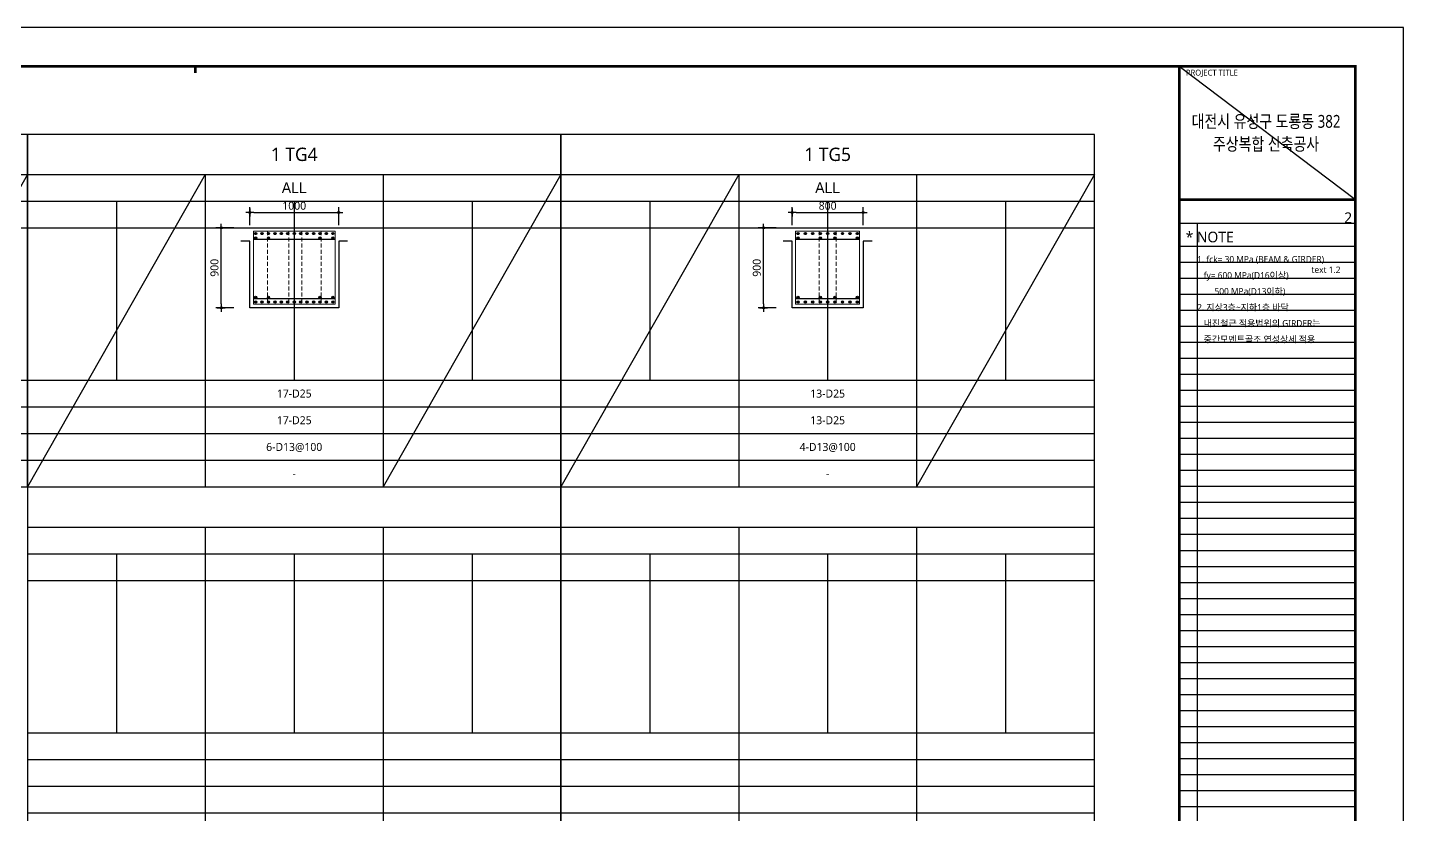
# Model space of a CAD drawing. Header units: millimetres. Extents: x 0 to 252030, y -124740 to 196020.
# Drawn here: x 236553 to 252030, y 115893 to 124740 of the extents above; entities that cross this region are included whole.
import ezdxf
from ezdxf.enums import TextEntityAlignment as Align

# ---------------------------------------------------------------- set-up
doc = ezdxf.new("R2010")
doc.units = ezdxf.units.MM
doc.header["$LTSCALE"] = 30
doc.linetypes.add('HID', pattern=[2.3, 1.5, -0.8])
doc.layers.get('DEFPOINTS').update_dxf_attribs({"color": 142})
for name, color, linetype in [('0-SEC1', 3, 'Continuous'), ('CON', 2, 'Continuous'), ('DIM', 7, 'Continuous'), ('ETC', 7, 'Continuous'), ('S-철근', 3, 'Continuous'), ('SHEET', 7, 'Continuous'), ('TEX', 3, 'Continuous'), ('TXT', 3, 'Continuous'), ('XR-FORM_(도룡동)$0$AA-SHEET', 9, 'Continuous'), ('XR-FORM_(도룡동)$0$Sheet', 7, 'Continuous'), ('XR-FORM_(도룡동)$0$Sheet-text', 3, 'Continuous')]:
    doc.layers.add(name, color=color, linetype=linetype)
doc.layers.add('Stirrup', color=1, linetype='Continuous', lineweight=0)
doc.layers.add('TieBar', color=7, linetype='HID', lineweight=0)
doc.styles.get("Standard").update_dxf_attribs({"font": 'malgun.ttf'})
doc.styles.add('XR-FORM_(도룡동)$3$맑은고딕', font='malgun.ttf')
doc.styles.add('돋움', font='Dotum.ttf')
doc.styles.add('맑은 고딕', font='malgun.ttf')
doc.dimstyles.new('30NDIM', dxfattribs={"dimscale": 50, "dimtxt": 3, "dimasz": 1.5, "dimexe": 2, "dimexo": 6, "dimgap": 1, "dimtad": 1, "dimdec": 0, "dimrnd": 0.25, "dimzin": 0, "dimdsep": 46, "dimtxsty": 'Standard', "dimblk": 'Z_DOT', "dimcen": 5, "dimclrd": 256, "dimclre": 256, "dimclrt": 3, "dimadec": 0, "dimazin": 0, "dimtm": 1e-09, "dimtfac": 1, "dimtdec": 0, "dimtix": 1, "dimtmove": 2, "dimatfit": 1, "dimldrblk": 'Z_DOT', "dimfxl": 1, "dimtolj": 1, "dimtzin": 0, "dimarcsym": 0})

# ---------------------------------------------------------------- blocks, each defined once
blk = doc.blocks.new('4등분')
at = {"layer": 'DEFPOINTS'}
for p, q in [((1000, 3214), (1000, 1200)), ((3000, 3214), (3000, 1200)), ((5000, 3214), (5000, 1200)), ((0, 2914), (6000, 2914))]:
    blk.add_line(p, q, dxfattribs=at)
at = {"layer": 'SHEET'}
blk.add_line((0, 3514), (6000, 3514), dxfattribs=at)
at = {"layer": 'SHEET', "color": 6}
for p, q in [((2000, 3514), (2000, 0)), ((4000, 3514), (4000, 0)), ((0, 3214), (6000, 3214)), ((0, 1200), (6000, 1200)), ((0, 900), (6000, 900)), ((0, 600), (6000, 600)), ((0, 300), (6000, 300))]:
    blk.add_line(p, q, dxfattribs=at)
at = {"layer": 'SHEET'}
blk.add_lwpolyline([(6000, 3964), (0, 3964), (0, 0), (6000, 0)], close=True, dxfattribs=at)
blk = doc.blocks.new('Z_DOT')
at = {"layer": 'DIM', "color": 0}
for p, q in [((-1, 0), (1, 0)), ((0, -1), (0, 1))]:
    blk.add_line(p, q, dxfattribs=at)
for radius in [0.25, 0.125]:
    blk.add_circle((0, 0), radius, dxfattribs=at)
blk = doc.blocks.new('*D707')
at = {"layer": 'DEFPOINTS', "color": 0, "transparency": 16777216}
for p in [(240053, 122660), (239053, 122339), (240053, 122339)]:
    blk.add_point(p, dxfattribs=at)
at = {"layer": 'DIM', "lineweight": -2, "transparency": 16777216}
for p, q in [((239053, 122519), (239053, 122720)), ((239098, 122660), (240008, 122660)), ((240053, 122519), (240053, 122720))]:
    blk.add_line(p, q, dxfattribs=at)
at = {"layer": 'DIM', "lineweight": -2, "transparency": 16777216, "xscale": 45, "yscale": 45, "zscale": 45, "rotation": 180}
blk.add_blockref('Z_DOT', (239053, 122660), dxfattribs=at)
at = {"layer": 'DIM', "lineweight": -2, "transparency": 16777216, "xscale": 45, "yscale": 45, "zscale": 45}
blk.add_blockref('Z_DOT', (240053, 122660), dxfattribs=at)
at = {"layer": 'DIM', "color": 3, "transparency": 16777216, "insert": (239553, 122736), "char_height": 90, "attachment_point": 5}
blk.add_mtext('\\A1;1000', dxfattribs=at)
blk = doc.blocks.new('*D708')
at = {"layer": 'DEFPOINTS', "color": 0, "transparency": 16777216}
for p in [(238733, 122489), (239053, 122489), (239053, 121589)]:
    blk.add_point(p, dxfattribs=at)
at = {"layer": 'DIM', "lineweight": -2, "transparency": 16777216}
for p, q in [((238873, 122489), (238673, 122489)), ((238733, 121634), (238733, 122444)), ((238873, 121589), (238673, 121589))]:
    blk.add_line(p, q, dxfattribs=at)
at = {"layer": 'DIM', "lineweight": -2, "transparency": 16777216, "xscale": 45, "yscale": 45, "zscale": 45}
for p, rotation in [((238733, 122489), 90), ((238733, 121589), 270)]:
    blk.add_blockref('Z_DOT', p, dxfattribs=dict(at, rotation=rotation))
at = {"layer": 'DIM', "color": 3, "transparency": 16777216, "insert": (238656, 122039), "char_height": 90, "attachment_point": 5, "rotation": 90}
blk.add_mtext('\\A1;900', dxfattribs=at)
blk = doc.blocks.new('*D741')
at = {"layer": 'DEFPOINTS', "color": 0, "transparency": 16777216}
for p in [(245953, 122660), (245153, 122339), (245953, 122339)]:
    blk.add_point(p, dxfattribs=at)
at = {"layer": 'DIM', "lineweight": -2, "transparency": 16777216}
for p, q in [((245153, 122519), (245153, 122720)), ((245198, 122660), (245908, 122660)), ((245953, 122519), (245953, 122720))]:
    blk.add_line(p, q, dxfattribs=at)
at = {"layer": 'DIM', "lineweight": -2, "transparency": 16777216, "xscale": 45, "yscale": 45, "zscale": 45, "rotation": 180}
blk.add_blockref('Z_DOT', (245153, 122660), dxfattribs=at)
at = {"layer": 'DIM', "lineweight": -2, "transparency": 16777216, "xscale": 45, "yscale": 45, "zscale": 45}
blk.add_blockref('Z_DOT', (245953, 122660), dxfattribs=at)
at = {"layer": 'DIM', "color": 3, "transparency": 16777216, "insert": (245553, 122736), "char_height": 90, "attachment_point": 5}
blk.add_mtext('\\A1;800', dxfattribs=at)
blk = doc.blocks.new('*D742')
at = {"layer": 'DEFPOINTS', "color": 0, "transparency": 16777216}
for p in [(244833, 122489), (245153, 122489), (245153, 121589)]:
    blk.add_point(p, dxfattribs=at)
at = {"layer": 'DIM', "lineweight": -2, "transparency": 16777216}
for p, q in [((244973, 122489), (244773, 122489)), ((244833, 121634), (244833, 122444)), ((244973, 121589), (244773, 121589))]:
    blk.add_line(p, q, dxfattribs=at)
at = {"layer": 'DIM', "lineweight": -2, "transparency": 16777216, "xscale": 45, "yscale": 45, "zscale": 45}
for p, rotation in [((244833, 122489), 90), ((244833, 121589), 270)]:
    blk.add_blockref('Z_DOT', p, dxfattribs=dict(at, rotation=rotation))
at = {"layer": 'DIM', "color": 3, "transparency": 16777216, "insert": (244756, 122039), "char_height": 90, "attachment_point": 5, "rotation": 90}
blk.add_mtext('\\A1;900', dxfattribs=at)
blk = doc.blocks.new('XR-FORM_(도룡동)$0$S')
at = {"layer": 'DEFPOINTS'}
for p, q in [((75750, 52950), (82250, 52950)), ((75640, 52073), (82226, 52073)), ((76315, 52073), (76315, 20700)), ((82250, 51196), (75640, 51196)), ((82250, 50596), (75640, 50596)), ((82250, 49996), (75640, 49996)), ((82250, 49396), (75640, 49396)), ((82250, 48796), (75640, 48796)), ((82250, 48196), (75640, 48196)), ((82250, 47596), (75640, 47596)), ((82250, 46996), (75640, 46996)), ((82250, 46396), (75640, 46396)), ((82250, 45796), (75640, 45796)), ((82250, 45196), (75640, 45196)), ((82250, 44596), (75640, 44596)), ((82250, 43996), (75640, 43996)), ((82250, 43396), (75640, 43396)), ((82250, 42796), (75640, 42796)), ((82250, 42196), (75640, 42196)), ((82250, 41596), (75640, 41596)), ((82250, 40996), (75640, 40996)), ((82250, 40396), (75640, 40396)), ((82250, 39796), (75640, 39796)), ((82250, 39196), (75640, 39196)), ((82250, 38596), (75640, 38596)), ((82250, 37996), (75640, 37996)), ((82250, 37396), (75640, 37396)), ((82250, 36796), (75640, 36796)), ((82250, 36196), (75640, 36196)), ((82250, 35596), (75640, 35596)), ((82250, 34996), (75640, 34996)), ((82250, 34396), (75640, 34396)), ((82250, 33796), (75640, 33796)), ((82250, 33196), (75640, 33196)), ((82250, 32596), (75640, 32596)), ((82250, 31996), (75640, 31996)), ((82250, 31396), (75640, 31396)), ((82250, 30796), (75640, 30796)), ((82250, 30196), (75640, 30196))]:
    blk.add_line(p, q, dxfattribs=at)
at = {"layer": 'XR-FORM_(도룡동)$0$AA-SHEET', "const_width": 99.9}
blk.add_lwpolyline([(75750, 52950), (82250, 52950)], dxfattribs=at)
at = {"layer": 'XR-FORM_(도룡동)$0$Sheet', "const_width": 100}
blk.add_lwpolyline([(1850, 57950), (82250, 57950), (82250, 1200), (1850, 1200)], close=True, dxfattribs=at)
at = {"layer": 'XR-FORM_(도룡동)$0$Sheet', "linetype": 'Continuous', "const_width": 100}
blk.add_lwpolyline([(38745, 57950), (38745, 57700)], dxfattribs=at)
at = {"layer": 'XR-FORM_(도룡동)$0$Sheet', "const_width": 100}
for points in [[(75640, 57950), (75640, 1200)], [(75640, 52950), (82250, 52950)]]:
    blk.add_lwpolyline(points, dxfattribs=at)
at = {"layer": 'DEFPOINTS', "style": 'XR-FORM_(도룡동)$3$맑은고딕'}
blk.add_text('2', height=400, dxfattribs=at).set_placement((82126, 52273), align=Align.MIDDLE_RIGHT)
blk.add_text('text 1.2', height=240, dxfattribs=at).set_placement((80599, 50202))
at = {"layer": 'XR-FORM_(도룡동)$0$Sheet', "style": 'XR-FORM_(도룡동)$3$맑은고딕'}
blk.add_text('PROJECT TITLE', height=220, dxfattribs=at).set_placement((75890, 57600))
at = {"layer": 'XR-FORM_(도룡동)$0$Sheet-text', "style": 'XR-FORM_(도룡동)$3$맑은고딕'}
blk.add_text('* NOTE', height=400, dxfattribs=at).set_placement((75881, 51550), align=Align.MIDDLE_LEFT)
blk = doc.blocks.new('XR-FORM_(도룡동)', base_point=(101.33, -56114.51))
at = {"layer": 'DEFPOINTS'}
blk.add_line((377.95, 289.75), (411, 264.75), dxfattribs=at)
blk.add_lwpolyline([(0, 0), (420, 0), (420, 297), (0, 297)], close=True, dxfattribs=at)
at = {"xscale": 0.005, "yscale": 0.005, "zscale": 0.005}
blk.add_blockref('XR-FORM_(도룡동)$0$S', (-0.25, 0), dxfattribs=at)
at = {"layer": 'XR-FORM_(도룡동)$0$Sheet-text', "style": 'XR-FORM_(도룡동)$3$맑은고딕', "width": 0.8}
for s, p in [('대전시 유성구 도룡동 382', (394.23, 279.42)), ('주상복합 신축공사', (394.23, 275.17))]:
    blk.add_text(s, height=2.4, dxfattribs=at).set_placement(p, align=Align.MIDDLE_CENTER)
blk = doc.blocks.new('NOTE-보일람표')
at = {"layer": 'TEX', "style": '맑은 고딕'}
for s, p in [('1. fck= 30 MPa (BEAM & GIRDER)', (0, -144)), ('   fy= 600 MPa(D16이상) ', (0, -324)), ('        500 MPa(D13이하)', (0, -504)), ('2. 지상3층~지하1층 바닥', (0, -684)), ('   내진철근 적용범위의 GIRDER는', (0, -864)), ('   중간모멘트골조 연성상세 적용', (0, -1044))]:
    blk.add_text(s, height=72, dxfattribs=at).set_placement(p, align=Align.MIDDLE_LEFT)

msp = doc.modelspace()

# ---------------------------------------------------------------- hatches: boundary and pattern name
at = {"layer": 'S-철근'}
h = msp.add_hatch(color=256, dxfattribs=at)
edge = h.paths.add_edge_path()
edge.add_arc((239118.40013, 122424.09992), 12.7, 0, 180)
edge.add_arc((239118.40013, 122424.09992), 12.7, 180, 360)
h = msp.add_hatch(color=256, dxfattribs=at)
edge = h.paths.add_edge_path()
edge.add_arc((239190.83347, 122424.09992), 12.7, 0, 180)
edge.add_arc((239190.83347, 122424.09992), 12.7, 180, 360)
h = msp.add_hatch(color=256, dxfattribs=at)
edge = h.paths.add_edge_path()
edge.add_arc((239263.2668, 122424.09992), 12.7, 0, 180)
edge.add_arc((239263.2668, 122424.09992), 12.7, 180, 360)
h = msp.add_hatch(color=256, dxfattribs=at)
edge = h.paths.add_edge_path()
edge.add_arc((239335.70013, 122424.09992), 12.7, 0, 180)
edge.add_arc((239335.70013, 122424.09992), 12.7, 180, 360)
h = msp.add_hatch(color=256, dxfattribs=at)
edge = h.paths.add_edge_path()
edge.add_arc((239408.13347, 122424.09992), 12.7, 0, 180)
edge.add_arc((239408.13347, 122424.09992), 12.7, 180, 360)
h = msp.add_hatch(color=256, dxfattribs=at)
edge = h.paths.add_edge_path()
edge.add_arc((239480.5668, 122424.09992), 12.7, 0, 180)
edge.add_arc((239480.5668, 122424.09992), 12.7, 180, 360)
h = msp.add_hatch(color=256, dxfattribs=at)
edge = h.paths.add_edge_path()
edge.add_arc((239553.00013, 122424.09992), 12.7, 0, 180)
edge.add_arc((239553.00013, 122424.09992), 12.7, 180, 360)
h = msp.add_hatch(color=256, dxfattribs=at)
edge = h.paths.add_edge_path()
edge.add_arc((239625.43347, 122424.09992), 12.7, 0, 180)
edge.add_arc((239625.43347, 122424.09992), 12.7, 180, 360)
h = msp.add_hatch(color=256, dxfattribs=at)
edge = h.paths.add_edge_path()
edge.add_arc((239697.8668, 122424.09992), 12.7, 0, 180)
edge.add_arc((239697.8668, 122424.09992), 12.7, 180, 360)
h = msp.add_hatch(color=256, dxfattribs=at)
edge = h.paths.add_edge_path()
edge.add_arc((239770.30013, 122424.09992), 12.7, 0, 180)
edge.add_arc((239770.30013, 122424.09992), 12.7, 180, 360)
h = msp.add_hatch(color=256, dxfattribs=at)
edge = h.paths.add_edge_path()
edge.add_arc((239842.73347, 122424.09992), 12.7, 0, 180)
edge.add_arc((239842.73347, 122424.09992), 12.7, 180, 360)
h = msp.add_hatch(color=256, dxfattribs=at)
edge = h.paths.add_edge_path()
edge.add_arc((239915.1668, 122424.09992), 12.7, 0, 180)
edge.add_arc((239915.1668, 122424.09992), 12.7, 180, 360)
h = msp.add_hatch(color=256, dxfattribs=at)
edge = h.paths.add_edge_path()
edge.add_arc((239987.60013, 122424.09992), 12.7, 0, 180)
edge.add_arc((239987.60013, 122424.09992), 12.7, 180, 360)
h = msp.add_hatch(color=256, dxfattribs=at)
edge = h.paths.add_edge_path()
edge.add_arc((245218.40013, 122424.09992), 12.7, 0, 180)
edge.add_arc((245218.40013, 122424.09992), 12.7, 180, 360)
h = msp.add_hatch(color=256, dxfattribs=at)
edge = h.paths.add_edge_path()
edge.add_arc((245302.05013, 122424.09992), 12.7, 0, 180)
edge.add_arc((245302.05013, 122424.09992), 12.7, 180, 360)
h = msp.add_hatch(color=256, dxfattribs=at)
edge = h.paths.add_edge_path()
edge.add_arc((245385.70013, 122424.09992), 12.7, 0, 180)
edge.add_arc((245385.70013, 122424.09992), 12.7, 180, 360)
h = msp.add_hatch(color=256, dxfattribs=at)
edge = h.paths.add_edge_path()
edge.add_arc((245469.35013, 122424.09992), 12.7, 0, 180)
edge.add_arc((245469.35013, 122424.09992), 12.7, 180, 360)
h = msp.add_hatch(color=256, dxfattribs=at)
edge = h.paths.add_edge_path()
edge.add_arc((245553.00013, 122424.09992), 12.7, 0, 180)
edge.add_arc((245553.00013, 122424.09992), 12.7, 180, 360)
h = msp.add_hatch(color=256, dxfattribs=at)
edge = h.paths.add_edge_path()
edge.add_arc((245636.65013, 122424.09992), 12.7, 0, 180)
edge.add_arc((245636.65013, 122424.09992), 12.7, 180, 360)
h = msp.add_hatch(color=256, dxfattribs=at)
edge = h.paths.add_edge_path()
edge.add_arc((245720.30013, 122424.09992), 12.7, 0, 180)
edge.add_arc((245720.30013, 122424.09992), 12.7, 180, 360)
h = msp.add_hatch(color=256, dxfattribs=at)
edge = h.paths.add_edge_path()
edge.add_arc((245803.95013, 122424.09992), 12.7, 0, 180)
edge.add_arc((245803.95013, 122424.09992), 12.7, 180, 360)
h = msp.add_hatch(color=256, dxfattribs=at)
edge = h.paths.add_edge_path()
edge.add_arc((245887.60013, 122424.09992), 12.7, 0, 180)
edge.add_arc((245887.60013, 122424.09992), 12.7, 180, 360)
h = msp.add_hatch(color=256, dxfattribs=at)
edge = h.paths.add_edge_path()
edge.add_arc((239118.40013, 122373.29992), 12.7, 0, 180)
edge.add_arc((239118.40013, 122373.29992), 12.7, 180, 360)
h = msp.add_hatch(color=256, dxfattribs=at)
edge = h.paths.add_edge_path()
edge.add_arc((239263.2668, 122373.29992), 12.7, 0, 180)
edge.add_arc((239263.2668, 122373.29992), 12.7, 180, 360)
h = msp.add_hatch(color=256, dxfattribs=at)
edge = h.paths.add_edge_path()
edge.add_arc((239842.73347, 122373.29992), 12.7, 0, 180)
edge.add_arc((239842.73347, 122373.29992), 12.7, 180, 360)
h = msp.add_hatch(color=256, dxfattribs=at)
edge = h.paths.add_edge_path()
edge.add_arc((239987.60013, 122373.29992), 12.7, 0, 180)
edge.add_arc((239987.60013, 122373.29992), 12.7, 180, 360)
h = msp.add_hatch(color=256, dxfattribs=at)
edge = h.paths.add_edge_path()
edge.add_arc((245218.40013, 122373.29992), 12.7, 0, 180)
edge.add_arc((245218.40013, 122373.29992), 12.7, 180, 360)
h = msp.add_hatch(color=256, dxfattribs=at)
edge = h.paths.add_edge_path()
edge.add_arc((245469.35013, 122373.29992), 12.7, 0, 180)
edge.add_arc((245469.35013, 122373.29992), 12.7, 180, 360)
h = msp.add_hatch(color=256, dxfattribs=at)
edge = h.paths.add_edge_path()
edge.add_arc((245636.65013, 122373.29992), 12.7, 0, 180)
edge.add_arc((245636.65013, 122373.29992), 12.7, 180, 360)
h = msp.add_hatch(color=256, dxfattribs=at)
edge = h.paths.add_edge_path()
edge.add_arc((245887.60013, 122373.29992), 12.7, 0, 180)
edge.add_arc((245887.60013, 122373.29992), 12.7, 180, 360)
h = msp.add_hatch(color=256, dxfattribs=at)
edge = h.paths.add_edge_path()
edge.add_arc((239118.40013, 121705.69992), 12.7, 0, 180)
edge.add_arc((239118.40013, 121705.69992), 12.7, 180, 360)
h = msp.add_hatch(color=256, dxfattribs=at)
edge = h.paths.add_edge_path()
edge.add_arc((239118.40013, 121654.89992), 12.7, 0, 180)
edge.add_arc((239118.40013, 121654.89992), 12.7, 180, 360)
h = msp.add_hatch(color=256, dxfattribs=at)
edge = h.paths.add_edge_path()
edge.add_arc((239190.83347, 121654.89992), 12.7, 0, 180)
edge.add_arc((239190.83347, 121654.89992), 12.7, 180, 360)
h = msp.add_hatch(color=256, dxfattribs=at)
edge = h.paths.add_edge_path()
edge.add_arc((239263.2668, 121705.69992), 12.7, 0, 180)
edge.add_arc((239263.2668, 121705.69992), 12.7, 180, 360)
h = msp.add_hatch(color=256, dxfattribs=at)
edge = h.paths.add_edge_path()
edge.add_arc((239263.2668, 121654.89992), 12.7, 0, 180)
edge.add_arc((239263.2668, 121654.89992), 12.7, 180, 360)
h = msp.add_hatch(color=256, dxfattribs=at)
edge = h.paths.add_edge_path()
edge.add_arc((239335.70013, 121654.89992), 12.7, 0, 180)
edge.add_arc((239335.70013, 121654.89992), 12.7, 180, 360)
h = msp.add_hatch(color=256, dxfattribs=at)
edge = h.paths.add_edge_path()
edge.add_arc((239408.13347, 121654.89992), 12.7, 0, 180)
edge.add_arc((239408.13347, 121654.89992), 12.7, 180, 360)
h = msp.add_hatch(color=256, dxfattribs=at)
edge = h.paths.add_edge_path()
edge.add_arc((239480.5668, 121654.89992), 12.7, 0, 180)
edge.add_arc((239480.5668, 121654.89992), 12.7, 180, 360)
h = msp.add_hatch(color=256, dxfattribs=at)
edge = h.paths.add_edge_path()
edge.add_arc((239553.00013, 121654.89992), 12.7, 0, 180)
edge.add_arc((239553.00013, 121654.89992), 12.7, 180, 360)
h = msp.add_hatch(color=256, dxfattribs=at)
edge = h.paths.add_edge_path()
edge.add_arc((239625.43347, 121654.89992), 12.7, 0, 180)
edge.add_arc((239625.43347, 121654.89992), 12.7, 180, 360)
h = msp.add_hatch(color=256, dxfattribs=at)
edge = h.paths.add_edge_path()
edge.add_arc((239697.8668, 121654.89992), 12.7, 0, 180)
edge.add_arc((239697.8668, 121654.89992), 12.7, 180, 360)
h = msp.add_hatch(color=256, dxfattribs=at)
edge = h.paths.add_edge_path()
edge.add_arc((239770.30013, 121654.89992), 12.7, 0, 180)
edge.add_arc((239770.30013, 121654.89992), 12.7, 180, 360)
h = msp.add_hatch(color=256, dxfattribs=at)
edge = h.paths.add_edge_path()
edge.add_arc((239842.73347, 121705.69992), 12.7, 0, 180)
edge.add_arc((239842.73347, 121705.69992), 12.7, 180, 360)
h = msp.add_hatch(color=256, dxfattribs=at)
edge = h.paths.add_edge_path()
edge.add_arc((239842.73347, 121654.89992), 12.7, 0, 180)
edge.add_arc((239842.73347, 121654.89992), 12.7, 180, 360)
h = msp.add_hatch(color=256, dxfattribs=at)
edge = h.paths.add_edge_path()
edge.add_arc((239915.1668, 121654.89992), 12.7, 0, 180)
edge.add_arc((239915.1668, 121654.89992), 12.7, 180, 360)
h = msp.add_hatch(color=256, dxfattribs=at)
edge = h.paths.add_edge_path()
edge.add_arc((239987.60013, 121705.69992), 12.7, 0, 180)
edge.add_arc((239987.60013, 121705.69992), 12.7, 180, 360)
h = msp.add_hatch(color=256, dxfattribs=at)
edge = h.paths.add_edge_path()
edge.add_arc((239987.60013, 121654.89992), 12.7, 0, 180)
edge.add_arc((239987.60013, 121654.89992), 12.7, 180, 360)
h = msp.add_hatch(color=256, dxfattribs=at)
edge = h.paths.add_edge_path()
edge.add_arc((245218.40013, 121705.69992), 12.7, 0, 180)
edge.add_arc((245218.40013, 121705.69992), 12.7, 180, 360)
h = msp.add_hatch(color=256, dxfattribs=at)
edge = h.paths.add_edge_path()
edge.add_arc((245218.40013, 121654.89992), 12.7, 0, 180)
edge.add_arc((245218.40013, 121654.89992), 12.7, 180, 360)
h = msp.add_hatch(color=256, dxfattribs=at)
edge = h.paths.add_edge_path()
edge.add_arc((245302.05013, 121654.89992), 12.7, 0, 180)
edge.add_arc((245302.05013, 121654.89992), 12.7, 180, 360)
h = msp.add_hatch(color=256, dxfattribs=at)
edge = h.paths.add_edge_path()
edge.add_arc((245385.70013, 121654.89992), 12.7, 0, 180)
edge.add_arc((245385.70013, 121654.89992), 12.7, 180, 360)
h = msp.add_hatch(color=256, dxfattribs=at)
edge = h.paths.add_edge_path()
edge.add_arc((245469.35013, 121705.69992), 12.7, 0, 180)
edge.add_arc((245469.35013, 121705.69992), 12.7, 180, 360)
h = msp.add_hatch(color=256, dxfattribs=at)
edge = h.paths.add_edge_path()
edge.add_arc((245469.35013, 121654.89992), 12.7, 0, 180)
edge.add_arc((245469.35013, 121654.89992), 12.7, 180, 360)
h = msp.add_hatch(color=256, dxfattribs=at)
edge = h.paths.add_edge_path()
edge.add_arc((245553.00013, 121654.89992), 12.7, 0, 180)
edge.add_arc((245553.00013, 121654.89992), 12.7, 180, 360)
h = msp.add_hatch(color=256, dxfattribs=at)
edge = h.paths.add_edge_path()
edge.add_arc((245636.65013, 121705.69992), 12.7, 0, 180)
edge.add_arc((245636.65013, 121705.69992), 12.7, 180, 360)
h = msp.add_hatch(color=256, dxfattribs=at)
edge = h.paths.add_edge_path()
edge.add_arc((245636.65013, 121654.89992), 12.7, 0, 180)
edge.add_arc((245636.65013, 121654.89992), 12.7, 180, 360)
h = msp.add_hatch(color=256, dxfattribs=at)
edge = h.paths.add_edge_path()
edge.add_arc((245720.30013, 121654.89992), 12.7, 0, 180)
edge.add_arc((245720.30013, 121654.89992), 12.7, 180, 360)
h = msp.add_hatch(color=256, dxfattribs=at)
edge = h.paths.add_edge_path()
edge.add_arc((245803.95013, 121654.89992), 12.7, 0, 180)
edge.add_arc((245803.95013, 121654.89992), 12.7, 180, 360)
h = msp.add_hatch(color=256, dxfattribs=at)
edge = h.paths.add_edge_path()
edge.add_arc((245887.60013, 121705.69992), 12.7, 0, 180)
edge.add_arc((245887.60013, 121705.69992), 12.7, 180, 360)
h = msp.add_hatch(color=256, dxfattribs=at)
edge = h.paths.add_edge_path()
edge.add_arc((245887.60013, 121654.89992), 12.7, 0, 180)
edge.add_arc((245887.60013, 121654.89992), 12.7, 180, 360)

# ---------------------------------------------------------------- linework, layer by layer
at = {"layer": 'CON', "color": 8}
for p, q in [((238953.00013, 122489.49992), (240153.00013, 122489.49992)), ((245053.00013, 122489.49992), (246053.00013, 122489.49992))]:
    msp.add_line(p, q, dxfattribs=at)
for points in [[(240153.00013, 122339.49992), (240053.00013, 122339.49992), (240053.00013, 121589.49992), (239053.00013, 121589.49992), (239053.00013, 122339.49992), (238953.00013, 122339.49992)], [(246053.00013, 122339.49992), (245953.00013, 122339.49992), (245953.00013, 121589.49992), (245153.00013, 121589.49992), (245153.00013, 122339.49992), (245053.00013, 122339.49992)]]:
    msp.add_lwpolyline(points, dxfattribs=at)
at = {"layer": 'ETC', "color": 8}
for p, q in [((239093.00013, 122360.59992), (240013.00013, 122360.59992)), ((245193.00013, 122360.59992), (245913.00013, 122360.59992)), ((239093.00013, 121692.99992), (240013.00013, 121692.99992)), ((245193.00013, 121692.99992), (245913.00013, 121692.99992))]:
    msp.add_line(p, q, dxfattribs=at)
at = {"layer": 'S-철근'}
for centre in [(239118.40013, 122424.09992), (239190.83347, 122424.09992), (239263.2668, 122424.09992), (239335.70013, 122424.09992), (239408.13347, 122424.09992), (239480.5668, 122424.09992), (239553.00013, 122424.09992), (239625.43347, 122424.09992), (239697.8668, 122424.09992), (239770.30013, 122424.09992), (239842.73347, 122424.09992), (239915.1668, 122424.09992), (239987.60013, 122424.09992), (245218.40013, 122424.09992), (245302.05013, 122424.09992), (245385.70013, 122424.09992), (245469.35013, 122424.09992), (245553.00013, 122424.09992), (245636.65013, 122424.09992), (245720.30013, 122424.09992), (245803.95013, 122424.09992), (245887.60013, 122424.09992), (239118.40013, 122373.29992), (239263.2668, 122373.29992), (239842.73347, 122373.29992), (239987.60013, 122373.29992), (245218.40013, 122373.29992), (245469.35013, 122373.29992), (245636.65013, 122373.29992), (245887.60013, 122373.29992), (239118.40013, 121705.69992), (239118.40013, 121654.89992), (239190.83347, 121654.89992), (239263.2668, 121705.69992), (239263.2668, 121654.89992), (239335.70013, 121654.89992), (239408.13347, 121654.89992), (239480.5668, 121654.89992), (239553.00013, 121654.89992), (239625.43347, 121654.89992), (239697.8668, 121654.89992), (239770.30013, 121654.89992), (239842.73347, 121705.69992), (239842.73347, 121654.89992), (239915.1668, 121654.89992), (239987.60013, 121705.69992), (239987.60013, 121654.89992), (245218.40013, 121705.69992), (245218.40013, 121654.89992), (245302.05013, 121654.89992), (245385.70013, 121654.89992), (245469.35013, 121705.69992), (245469.35013, 121654.89992), (245553.00013, 121654.89992), (245636.65013, 121705.69992), (245636.65013, 121654.89992), (245720.30013, 121654.89992), (245803.95013, 121654.89992), (245887.60013, 121705.69992), (245887.60013, 121654.89992)]:
    msp.add_circle(centre, 12.7, dxfattribs=at)
at = {"layer": 'SHEET'}
for p, q in [((236553.00013, 123089.49992), (234553.00013, 119574.99992)), ((238553.00013, 123089.49992), (236553.00013, 119574.99992)), ((242553.00013, 123089.49992), (240553.00013, 119574.99992)), ((244553.00013, 123089.49992), (242553.00013, 119574.99992)), ((248553.00013, 123089.49992), (246553.00013, 119574.99992))]:
    msp.add_line(p, q, dxfattribs=at)
at = {"layer": 'Stirrup', "color": 3}
for points in [[(239093.00013, 121629.49992), (239093.00013, 122449.49992), (240013.00013, 122449.49992), (240013.00013, 121629.49992), (239093.00013, 121629.49992)], [(245193.00013, 121629.49992), (245193.00013, 122449.49992), (245913.00013, 122449.49992), (245913.00013, 121629.49992), (245193.00013, 121629.49992)]]:
    msp.add_lwpolyline(points, dxfattribs=at)
at = {"layer": 'TieBar'}
for p, q in [((239250.5668, 122449.49992), (239250.5668, 121629.49992)), ((239493.2668, 122449.49992), (239493.2668, 121629.49992)), ((239638.13347, 122449.49992), (239638.13347, 121629.49992)), ((239855.43347, 122449.49992), (239855.43347, 121629.49992)), ((245456.65013, 122449.49992), (245456.65013, 121629.49992)), ((245649.35013, 122449.49992), (245649.35013, 121629.49992))]:
    msp.add_line(p, q, dxfattribs=at)

# ---------------------------------------------------------------- block references
for p in [(230553.00013, 119574.99992), (236553.00013, 119574.99992), (242553.00013, 119574.99992), (236553.00013, 115610.49992), (242553.00013, 115610.49992)]:
    msp.add_blockref('4등분', p)
at = {"layer": '0-SEC1', "xscale": 60, "yscale": 60, "zscale": 60}
msp.add_blockref('XR-FORM_(도룡동)', (232910.02429, -3259950.57868), dxfattribs=at)
at = {"layer": 'S-철근'}
msp.add_blockref('NOTE-보일람표', (249709.3931, 122278.91905), dxfattribs=at)

# ---------------------------------------------------------------- texts
at = {"layer": 'TXT', "color": 2, "style": '맑은 고딕'}
for s, p in [('1 TG4', (239553.00013, 123314.49992)), ('1 TG5', (245553.00013, 123314.49992))]:
    msp.add_text(s, height=150, dxfattribs=at).set_placement(p, align=Align.MIDDLE_CENTER)
at = {"layer": 'TXT'}
for s, height, style, p in [('ALL', 120, '돋움', (239553.00013, 122939.49992)), ('ALL', 120, '돋움', (245553.00013, 122939.49992)), ('17-D25', 90, '맑은 고딕', (239553.00013, 120624.99992)), ('13-D25', 90, '맑은 고딕', (245553.00013, 120624.99992)), ('17-D25', 90, '맑은 고딕', (239553.00013, 120324.99992)), ('13-D25', 90, '맑은 고딕', (245553.00013, 120324.99992)), ('6-D13@100', 90, '맑은 고딕', (239553.00013, 120024.99992)), ('4-D13@100', 90, '맑은 고딕', (245553.00013, 120024.99992)), ('-', 90, '맑은 고딕', (239553.00013, 119724.99992)), ('-', 90, '맑은 고딕', (245553.00013, 119724.99992))]:
    msp.add_text(s, height=height, dxfattribs=dict(at, style=style)).set_placement(p, align=Align.MIDDLE_CENTER)

# ---------------------------------------------------------------- dimensions: what is measured, and where the dimension line sits
at = {"layer": 'DIM'}
for base, p1, p2, picture, middle in [((240053.00013, 122659.65148), (239053.00013, 122339.49992), (240053.00013, 122339.49992), '*D707', (239553.00013, 122736.39401)), ((245953.00013, 122659.65148), (245153.00013, 122339.49992), (245953.00013, 122339.49992), '*D741', (245553.00013, 122736.14945))]:
    dim = msp.add_linear_dim(base=base, p1=p1, p2=p2, dimstyle='30NDIM', override={"dimscale": 30, "dimtxsty": 'Standard'}, dxfattribs=at)
    dim.commit()
    dim.dimension.update_dxf_attribs({"geometry": picture, "text_midpoint": middle})
for base, p1, p2, picture, middle in [((238732.84857, 122489.49992), (239053.00013, 121589.49992), (239053.00013, 122489.49992), '*D708', (238656.3506, 122039.49992)), ((244832.84857, 122489.49992), (245153.00013, 121589.49992), (245153.00013, 122489.49992), '*D742', (244756.3506, 122039.49992))]:
    dim = msp.add_linear_dim(base=base, p1=p1, p2=p2, angle=90, dimstyle='30NDIM', override={"dimscale": 30, "dimtxsty": 'Standard'}, dxfattribs=at)
    dim.commit()
    dim.dimension.update_dxf_attribs({"geometry": picture, "text_midpoint": middle})

doc.saveas('drawing.dxf')
